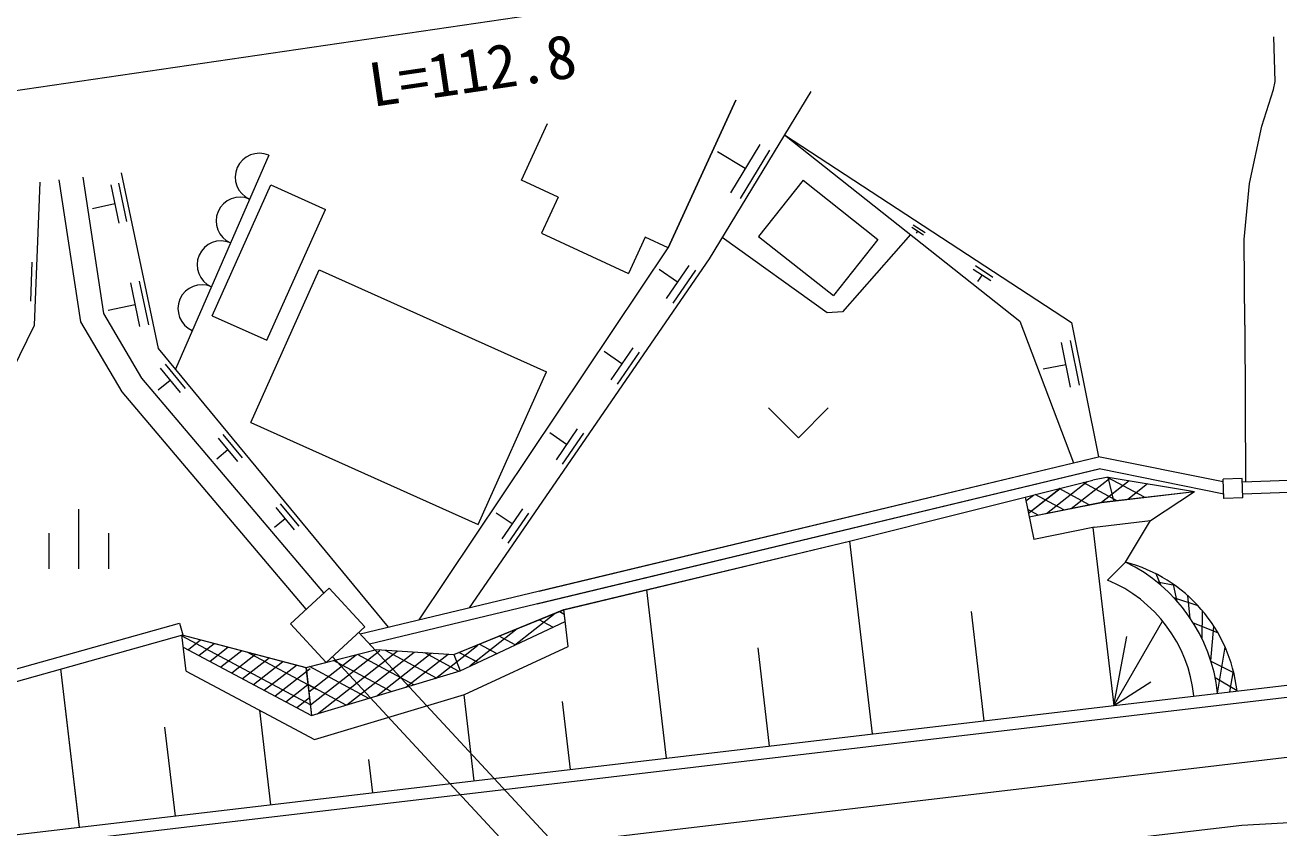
# Model space of a CAD drawing. Units: millimetres on the paper. Extents: x 40 to 680, y 20 to 380.
# Drawn here: x 301.7 to 354.2, y 306.9 to 340.5 of the extents above; entities that cross this region are included whole.
import ezdxf
from ezdxf.enums import TextEntityAlignment as Align

# ---------------------------------------------------------------- set-up
doc = ezdxf.new("R2010")
doc.units = ezdxf.units.MM
doc.layers.add('M-BGD', color=7, linetype='Continuous', lineweight=18)
doc.styles.add('ＭＳ ゴシック', font='')
doc.styles.get('ＭＳ ゴシック').set_extended_font_data('MS Gothic')

msp = doc.modelspace()

# ---------------------------------------------------------------- linework, layer by layer
at = {"layer": 'M-BGD'}
for p, q in [((373.747, 348.376), (266.623, 332.667)), ((354.067, 338.146), (354.014, 340.022)), ((354.009, 337.817), (354.067, 338.146)), ((334.636, 337.731), (330.372, 330.732)), ((353.519, 336.281), (354.009, 337.817)), ((331.499, 337.369), (328.657, 331.199)), ((328.657, 331.199), (331.499, 337.369)), ((322.518, 334.026), (323.61, 336.398)), ((353.001, 333.881), (353.519, 336.281)), ((332.5, 335.519), (331.268, 333.497)), ((333.529, 335.914), (345.543, 328.062)), ((333.529, 335.914), (343.384, 328.129)), ((311.935, 335.065), (308.032, 326.109)), ((331.884, 334.508), (330.725, 335.214)), ((332.904, 335.273), (331.672, 333.251)), ((302.136, 327.955), (302.365, 333.937)), ((304.072, 328.1), (303.168, 334.032)), ((305.031, 328.441), (304.162, 334.149)), ((305.647, 333.893), (305.985, 332.296)), ((305.758, 334.337), (307.315, 326.977)), ((324.056, 333.318), (322.518, 334.026)), ((334.305, 334.027), (332.445, 331.673)), ((334.305, 334.027), (337.444, 331.547)), ((352.769, 331.537), (353.001, 333.881)), ((305.328, 333.825), (305.666, 332.228)), ((309.573, 328.349), (312.029, 333.824)), ((312.029, 333.824), (314.31, 332.801)), ((305.497, 333.027), (304.565, 332.829)), ((311.854, 327.326), (314.31, 332.801)), ((324.056, 333.318), (323.358, 331.801)), ((323.358, 331.801), (327.004, 330.122)), ((338.855, 332.053), (339.35, 331.73)), ((338.92, 332.152), (339.414, 331.829)), ((339.102, 331.892), (339.048, 331.808)), ((327.703, 331.639), (327.004, 330.122)), ((328.657, 331.199), (327.703, 331.639)), ((335.317, 328.467), (330.918, 331.629)), ((332.445, 331.673), (335.584, 329.193)), ((337.444, 331.547), (335.584, 329.193)), ((338.807, 331.745), (335.956, 328.521)), ((352.802, 327.957), (352.769, 331.537)), ((318.237, 315.63), (328.657, 331.199)), ((330.372, 330.732), (320.333, 316.133)), ((301.975, 328.965), (302.037, 330.598)), ((311.186, 323.881), (314.051, 330.268)), ((314.051, 330.268), (323.569, 326)), ((329.054, 329.761), (328.288, 330.288)), ((329.529, 330.451), (328.58, 329.07)), ((329.806, 330.261), (328.856, 328.88)), ((341.434, 330.301), (342.164, 329.824)), ((341.529, 330.447), (342.259, 329.97)), ((306.146, 329.726), (306.534, 327.894)), ((306.512, 329.804), (306.9, 327.972)), ((341.799, 330.062), (341.615, 329.781)), ((306.34, 328.81), (305.213, 328.572)), ((305.803, 325.161), (304.072, 328.1)), ((306.622, 325.742), (305.031, 328.441)), ((309.573, 328.349), (311.854, 327.326)), ((335.956, 328.521), (335.317, 328.467)), ((343.384, 328.129), (345.631, 322.197)), ((299.472, 322.553), (302.136, 327.955)), ((345.543, 328.062), (346.672, 322.447)), ((352.802, 327.957), (352.834, 321.395)), ((345.118, 327.233), (345.493, 325.368)), ((345.491, 327.308), (345.866, 325.443)), ((307.315, 326.977), (316.944, 315.32)), ((326.718, 326.344), (325.985, 326.848)), ((327.178, 327.013), (326.258, 325.675)), ((327.445, 326.829), (326.525, 325.491)), ((307.391, 326.156), (308.231, 325.139)), ((307.595, 326.324), (308.435, 325.307)), ((320.705, 319.613), (323.569, 326)), ((345.305, 326.3), (344.36, 326.11)), ((314.245, 316.75), (306.622, 325.742)), ((307.811, 325.648), (307.313, 325.236)), ((313.511, 316.069), (305.803, 325.161)), ((332.861, 324.492), (334.111, 323.242)), ((335.361, 324.492), (334.111, 323.242)), ((311.186, 323.881), (320.705, 319.613)), ((310.022, 323.386), (310.831, 322.407)), ((324.41, 322.97), (323.712, 323.451)), ((324.855, 323.618), (323.965, 322.323)), ((325.115, 323.44), (324.224, 322.144)), ((309.826, 323.225), (310.635, 322.245)), ((310.23, 322.735), (309.761, 322.347)), ((315.763, 315.037), (346.671, 322.447)), ((315.764, 315.037), (346.671, 322.447)), ((323.255, 316.833), (346.672, 322.447)), ((323.255, 316.833), (346.672, 322.447)), ((351.899, 321.396), (346.672, 322.447)), ((351.899, 321.396), (346.672, 322.447)), ((316.154, 314.617), (346.696, 321.939)), ((316.154, 314.617), (346.696, 321.939)), ((323.173, 316.299), (346.697, 321.939)), ((323.174, 316.299), (346.697, 321.939)), ((351.918, 320.889), (346.697, 321.939)), ((351.918, 320.889), (346.697, 321.939)), ((275.567, 303.09), (429.759, 321.255)), ((336.254, 318.921), (346.437, 321.471)), ((336.254, 318.921), (346.437, 321.471)), ((344.495, 320.078), (346.197, 321.411)), ((344.495, 320.078), (346.197, 321.411)), ((345.526, 320.287), (347.131, 321.544)), ((345.526, 320.287), (347.131, 321.543)), ((347.434, 320.619), (346.034, 321.37)), ((347.434, 320.619), (346.034, 321.37)), ((347.087, 321.596), (346.437, 321.471)), ((347.087, 321.596), (346.437, 321.471)), ((346.794, 320.543), (347.955, 321.453)), ((346.795, 320.544), (347.955, 321.453)), ((348.598, 320.756), (347.047, 321.588)), ((348.598, 320.756), (347.047, 321.588)), ((347.087, 321.596), (350.692, 321.003)), ((347.313, 320.605), (347.087, 321.596)), ((347.087, 321.596), (350.693, 321.003)), ((347.313, 320.605), (347.087, 321.596)), ((347.901, 320.674), (348.732, 321.325)), ((347.901, 320.674), (348.732, 321.325)), ((351.925, 320.707), (351.895, 321.506)), ((351.925, 320.707), (351.895, 321.506)), ((356.397, 321.529), (352.7, 321.39)), ((356.397, 321.529), (352.7, 321.39)), ((343.607, 320.762), (343.966, 318.988)), ((343.607, 320.762), (343.966, 318.988)), ((343.639, 320.604), (343.95, 320.848)), ((343.639, 320.604), (343.95, 320.848)), ((343.743, 320.088), (345.074, 321.13)), ((343.743, 320.087), (345.074, 321.129)), ((345.222, 320.225), (344.026, 320.867)), ((345.222, 320.225), (344.026, 320.867)), ((346.291, 320.442), (345.03, 321.119)), ((346.291, 320.441), (345.03, 321.118)), ((352.724, 320.737), (351.925, 320.707)), ((352.724, 320.737), (351.925, 320.707)), ((356.416, 321.022), (352.719, 320.883)), ((356.416, 321.022), (352.719, 320.883)), ((303.989, 317.756), (303.989, 320.256)), ((312.229, 320.33), (313.008, 319.387)), ((312.418, 320.486), (313.197, 319.543)), ((322.562, 320.265), (321.7, 319.012)), ((344.152, 320.008), (343.711, 320.245)), ((344.152, 320.008), (343.712, 320.245)), ((312.619, 319.859), (312.179, 319.496)), ((322.131, 319.638), (321.466, 320.096)), ((322.813, 320.093), (321.951, 318.839)), ((347.81, 318.043), (348.848, 319.779)), ((347.81, 318.043), (348.848, 319.778)), ((302.739, 317.756), (302.739, 319.256)), ((305.239, 317.756), (305.239, 319.256)), ((346.511, 319.503), (343.966, 318.988)), ((346.436, 319.494), (347.314, 312.046)), ((324.288, 316.052), (336.254, 318.921)), ((324.288, 316.053), (336.254, 318.921)), ((336.254, 318.921), (337.204, 310.855)), ((347.051, 317.288), (347.81, 318.043)), ((347.051, 317.288), (347.811, 318.043)), ((349.292, 317.072), (349.092, 317.547)), ((349.292, 317.072), (349.093, 317.547)), ((349.875, 317.067), (349.127, 317.209)), ((349.875, 317.067), (349.128, 317.209)), ((349.976, 316.398), (349.82, 317.107)), ((349.976, 316.397), (349.82, 317.106)), ((312.851, 315.456), (314.463, 316.953)), ((314.463, 316.953), (315.96, 315.34)), ((327.75, 316.882), (328.58, 309.839)), ((327.75, 316.882), (328.58, 309.839)), ((350.846, 316.208), (349.835, 316.553)), ((350.846, 316.208), (349.835, 316.552)), ((350.514, 315.702), (350.417, 316.632)), ((350.514, 315.702), (350.417, 316.631)), ((319.69, 314.179), (324.288, 316.053)), ((319.69, 314.179), (324.288, 316.052)), ((351.021, 314.818), (351.023, 316.006)), ((351.021, 314.819), (351.023, 316.006)), ((296.093, 312.091), (308.207, 315.485)), ((296.094, 312.091), (308.207, 315.485)), ((308.207, 315.485), (308.342, 315.004)), ((308.207, 315.485), (308.342, 315.004)), ((319.952, 313.486), (324.347, 315.553)), ((319.952, 313.486), (324.347, 315.553)), ((322.223, 314.568), (323.935, 315.909)), ((322.224, 314.568), (323.935, 315.909)), ((323.838, 315.316), (323.253, 315.631)), ((323.838, 315.317), (323.253, 315.631)), ((324.311, 315.853), (324.09, 315.972)), ((324.312, 315.853), (324.09, 315.972)), ((341.343, 315.971), (341.881, 311.406)), ((347.313, 312.046), (349.36, 315.578)), ((347.314, 312.046), (349.36, 315.578)), ((351.673, 315.082), (350.657, 315.482)), ((351.673, 315.082), (350.657, 315.482)), ((280.082, 304.126), (375.472, 315.363)), ((296.224, 311.608), (308.342, 315.004)), ((296.224, 311.608), (308.342, 315.004)), ((308.48, 313.485), (308.302, 314.993)), ((308.48, 313.485), (308.303, 314.993)), ((312.851, 315.456), (314.347, 313.843)), ((314.347, 313.844), (315.96, 315.34)), ((331.071, 298.546), (315.703, 315.102)), ((331.071, 298.546), (315.704, 315.102)), ((320.351, 313.7), (322.342, 315.26)), ((320.351, 313.7), (322.342, 315.26)), ((351.378, 313.915), (351.509, 315.351)), ((313.682, 312.064), (308.308, 314.949)), ((313.682, 312.064), (308.308, 314.949)), ((308.362, 314.49), (313.734, 311.626)), ((308.362, 314.49), (313.734, 311.627)), ((308.574, 314.386), (309.087, 314.787)), ((308.574, 314.386), (309.087, 314.787)), ((309.028, 314.142), (309.659, 314.637)), ((309.028, 314.142), (309.659, 314.637)), ((309.481, 313.899), (310.232, 314.487)), ((309.481, 313.899), (310.232, 314.487)), ((318.92, 313.178), (320.698, 314.571)), ((318.92, 313.177), (320.698, 314.57)), ((321.467, 314.217), (320.774, 314.59)), ((321.467, 314.217), (320.774, 314.589)), ((322.258, 314.584), (321.578, 314.949)), ((322.257, 314.584), (321.578, 314.948)), ((332.408, 314.458), (332.892, 310.347)), ((332.408, 314.457), (332.892, 310.347)), ((347.313, 312.046), (347.865, 314.925)), ((347.314, 312.046), (347.866, 314.925)), ((351.66, 312.558), (351.978, 314.48)), ((309.935, 313.655), (310.805, 314.337)), ((309.935, 313.655), (310.805, 314.337)), ((310.388, 313.412), (311.377, 314.187)), ((310.388, 313.412), (311.377, 314.186)), ((310.842, 313.168), (311.95, 314.037)), ((310.842, 313.168), (311.95, 314.036)), ((313.949, 312.711), (311.032, 314.277)), ((313.949, 312.712), (311.032, 314.277)), ((313.617, 312.616), (315.595, 314.166)), ((313.617, 312.616), (315.595, 314.166)), ((313.681, 312.068), (316.595, 314.35)), ((313.682, 312.068), (316.595, 314.35)), ((313.974, 311.699), (317.309, 314.311)), ((313.974, 311.698), (317.309, 314.31)), ((329.971, 297.526), (314.604, 314.082)), ((329.971, 297.526), (314.604, 314.081)), ((317.07, 312.624), (314.648, 313.924)), ((317.07, 312.624), (314.648, 313.924)), ((315.211, 312.068), (318.023, 314.271)), ((315.211, 312.069), (318.023, 314.271)), ((318.016, 312.907), (315.647, 314.179)), ((318.016, 312.907), (315.647, 314.179)), ((316.447, 312.438), (318.737, 314.232)), ((316.447, 312.438), (318.737, 314.231)), ((316.456, 314.386), (319.69, 314.179)), ((316.456, 314.385), (319.69, 314.179)), ((318.962, 313.19), (316.825, 314.337)), ((318.962, 313.19), (316.825, 314.337)), ((317.683, 312.808), (319.45, 314.192)), ((317.684, 312.808), (319.451, 314.192)), ((319.886, 313.485), (318.467, 314.247)), ((319.886, 313.484), (318.467, 314.246)), ((319.69, 314.179), (319.952, 313.486)), ((319.69, 314.179), (319.952, 313.486)), ((320.677, 313.851), (319.903, 314.266)), ((320.677, 313.851), (319.904, 314.266)), ((304.011, 306.945), (303.23, 313.572)), ((304.011, 306.944), (303.23, 313.571)), ((311.296, 312.926), (312.523, 313.886)), ((311.297, 312.926), (312.523, 313.886)), ((311.751, 312.683), (313.095, 313.736)), ((311.751, 312.684), (313.095, 313.736)), ((312.206, 312.441), (313.668, 313.586)), ((312.206, 312.441), (313.668, 313.586)), ((313.497, 313.63), (313.734, 311.626)), ((313.498, 313.631), (313.734, 311.627)), ((316.124, 312.342), (313.65, 313.67)), ((316.124, 312.341), (313.65, 313.669)), ((313.734, 311.626), (319.952, 313.486)), ((313.734, 311.627), (319.952, 313.486)), ((352.344, 313.404), (351.387, 313.885)), ((352.343, 313.403), (351.387, 313.884)), ((352.176, 312.619), (352.321, 313.493)), ((352.176, 312.618), (352.321, 313.492)), ((312.66, 312.197), (313.581, 312.919)), ((312.66, 312.197), (313.581, 312.919)), ((315.178, 312.059), (313.582, 312.916)), ((315.178, 312.058), (313.582, 312.915)), ((347.313, 312.046), (348.866, 313.036)), ((347.314, 312.046), (348.866, 313.037)), ((352.478, 312.654), (351.562, 313.199)), ((352.478, 312.654), (351.562, 313.199)), ((313.113, 311.954), (313.646, 312.371)), ((313.114, 311.954), (313.646, 312.371)), ((320.104, 312.483), (320.527, 308.89)), ((320.104, 312.483), (320.528, 308.89)), ((312.026, 307.889), (311.56, 311.843)), ((312.026, 307.889), (311.56, 311.843)), ((324.218, 312.208), (324.554, 309.364)), ((324.219, 312.208), (324.554, 309.365)), ((275.86, 300.607), (362.839, 310.854)), ((307.58, 311.136), (308.018, 307.417)), ((307.58, 311.135), (308.018, 307.416)), ((316.113, 309.782), (316.277, 308.389)), ((316.113, 309.782), (316.277, 308.39)), ((352.67, 307.038), (357.575, 307.302)), ((352.67, 307.038), (357.575, 307.301)), ((347.195, 306.393), (352.67, 307.038)), ((347.195, 306.393), (352.67, 307.038))]:
    msp.add_line(p, q, dxfattribs=at)
for points in [[(352.724, 320.737), (352.694, 321.536), (351.895, 321.506)], [(352.724, 320.737), (352.694, 321.536), (351.895, 321.506)], [(343.775, 319.932), (346.795, 320.543), (350.692, 321.003)], [(343.775, 319.932), (346.795, 320.544), (350.693, 321.003)], [(346.511, 319.503), (348.849, 319.778), (350.692, 321.003)], [(346.511, 319.503), (348.849, 319.779), (350.693, 321.003)], [(308.48, 313.485), (313.856, 310.62), (320.133, 312.497), (324.47, 314.508), (324.288, 316.053)], [(308.48, 313.485), (313.856, 310.619), (320.133, 312.496), (324.47, 314.507), (324.288, 316.052)], [(308.303, 314.993), (313.497, 313.63), (316.456, 314.385)], [(308.303, 314.993), (313.498, 313.631), (316.456, 314.386)]]:
    msp.add_lwpolyline(points, dxfattribs=at)
for centre, radius, start, end in [((311.536, 334.148), 1, 66.4478, 246.4478), ((310.736, 332.315), 1, 66.4478, 246.4478), ((309.937, 330.481), 1, 66.4478, 246.4478), ((309.138, 328.648), 1, 66.4478, 246.4478), ((346.176, 311.912), 6.345, 6.719, 75.075), ((346.176, 311.912), 6.345, 6.7189, 75.0749), ((344.808, 311.843), 6.889, 5.9569, 64.159), ((344.808, 311.843), 6.889, 5.9568, 64.1589), ((344.808, 311.843), 5.889, 5.8274, 67.6129), ((344.808, 311.843), 5.889, 5.8273, 67.6128)]:
    msp.add_arc(centre, radius, start, end, dxfattribs=at)

# ---------------------------------------------------------------- texts
at = {"layer": 'M-BGD', "style": 'ＭＳ ゴシック'}
msp.add_text('L=112.8', height=1.833, rotation=8.343, dxfattribs=at).set_placement((320.33, 339.532), align=Align.TOP_CENTER)

doc.saveas('drawing.dxf')
